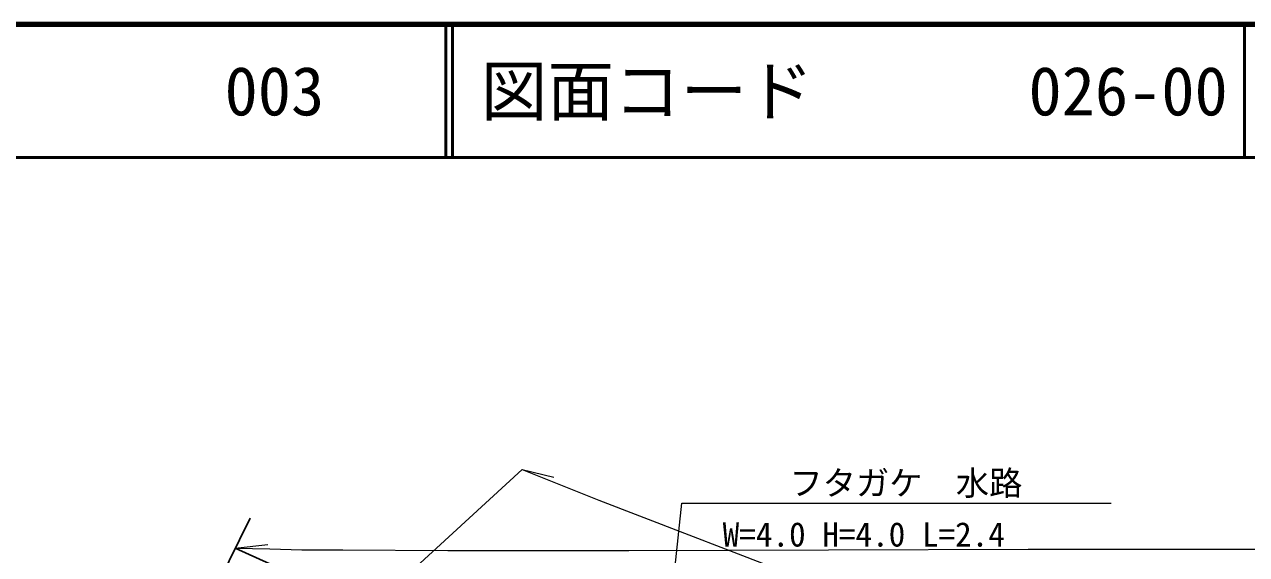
# Model space of a CAD drawing. Units: millimetres at full size, sheet at 1:1000; details may follow other scales. Extents: x 40000 to 680000, y 20000 to 380000.
# Drawn here: x 86110 to 177898, y 340180 to 380000 of the extents above; entities that cross this region are included whole.
import ezdxf
from ezdxf.enums import TextEntityAlignment as Align

# ---------------------------------------------------------------- set-up
doc = ezdxf.new("R2010")
doc.units = ezdxf.units.MM
doc.header["$LTSCALE"] = 1000
for name, color, linetype, lineweight in [('M-BGD', 7, 'Continuous', 25), ('M-BMK-OTRS', 5, 'Continuous', 25), ('M-STR-HTXT', 7, 'Continuous', 13), ('M-TTL', 2, 'Continuous', 140), ('M-TTL-LINE', 7, 'Continuous', 50)]:
    doc.layers.add(name, color=color, linetype=linetype, lineweight=lineweight)
doc.layers.add('M-TTL-TXT', color=7, linetype='Continuous')
doc.styles.add('ＭＳ ゴシック', font='')
doc.styles.get('ＭＳ ゴシック').set_extended_font_data('MS Gothic')

msp = doc.modelspace()

# ---------------------------------------------------------------- linework, layer by layer
at = {"layer": 'M-BGD'}
msp.add_line((101945, 340648), (142964, 322245), dxfattribs=at)
at = {"layer": 'M-BMK-OTRS'}
msp.add_line((103064, 342917), (73565, 283100), dxfattribs=at)
at = {"layer": 'M-STR-HTXT'}
for p, q in [((92548, 318180), (123486, 346580)), ((123486, 346580), (125871, 345995)), ((101945, 340648), (104382, 340946))]:
    msp.add_line(p, q, dxfattribs=at)
for points in [[(123486, 346580), (129247, 344278), (145489, 338012), (201161, 316813), (212561, 312457)], [(130616, 298179), (135475, 344044), (167732, 344044)], [(101945, 340648), (104534, 340602), (106945, 340526), (110014, 340526), (117898, 340495), (131509, 340495), (161494, 340575), (203851, 340592), (237695, 340637), (290800, 340754), (375408, 341144)]]:
    msp.add_lwpolyline(points, dxfattribs=at)
at = {"layer": 'M-TTL'}
msp.add_line((680000, 380000), (40000, 380000), dxfattribs=at)
at = {"layer": 'M-TTL-LINE'}
for p, q in [((117750, 380000), (117750, 370000)), ((118250, 380000), (118250, 370000)), ((177750, 380000), (177750, 370000)), ((40000, 370000), (680000, 370000))]:
    msp.add_line(p, q, dxfattribs=at)

# ---------------------------------------------------------------- texts
at = {"layer": 'M-STR-HTXT', "style": 'ＭＳ ゴシック'}
for s, p in [('    フタガケ\u3000水路', (138575, 344085)), ('W=4.0 H=4.0 L=2.4', (138550, 340230))]:
    msp.add_text(s, height=1833, dxfattribs=at).set_placement(p, align=Align.BOTTOM_LEFT)
at = {"layer": 'M-TTL-TXT', "style": 'ＭＳ ゴシック'}
for s, p in [('003', (101142, 375000)), ('図面コード', (120380, 375000)), ('026-00', (161521, 375000))]:
    msp.add_text(s, height=3666, dxfattribs=at).set_placement(p, align=Align.MIDDLE_LEFT)

doc.saveas('drawing.dxf')
